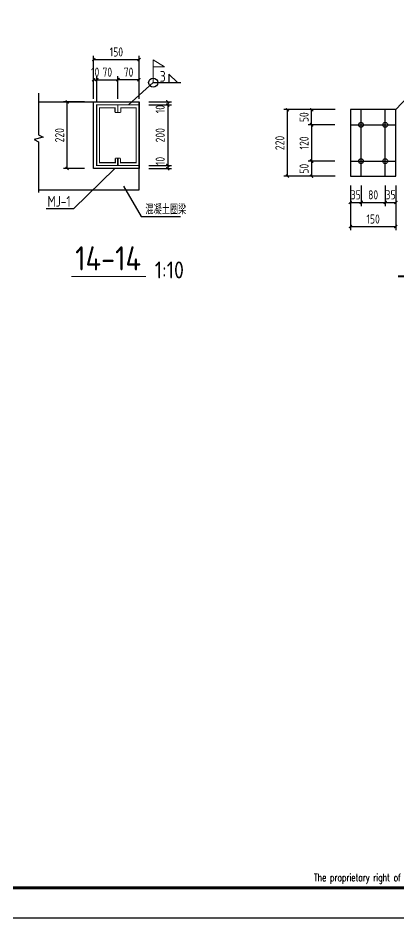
# Model space of a CAD drawing. Header units: millimetres. Extents: x 865974 to 875117, y 41124 to 44891.
# Drawn here: x 870292.5 to 870418.1, y 41123.6 to 41420.6 of the extents above; entities that cross this region are included whole.
import ezdxf
from ezdxf.enums import TextEntityAlignment as Align

# ---------------------------------------------------------------- set-up
doc = ezdxf.new("R2010")
doc.units = ezdxf.units.MM
doc.header["$LTSCALE"] = 1000
doc.header["$MEASUREMENT"] = 0
for name, color, linetype in [('DIM', 7, 'Continuous'), ('GJ', 6, 'Continuous'), ('THIN', 7, 'Continuous'), ('文字', 7, 'Continuous'), ('柱子', 8, 'Continuous'), ('桩', 6, 'Continuous')]:
    doc.layers.add(name, color=color, linetype=linetype)
for name, color, linetype, lineweight in [('LZ', 64, 'Continuous', 9), ('数字', 3, 'Continuous', 9), ('细实线', 1, 'Continuous', 20)]:
    doc.layers.add(name, color=color, linetype=linetype, lineweight=lineweight)
doc.styles.add('ECEC_TQ', font='txt_l.shx', dxfattribs={"bigfont": 'hztxt_l.shx'})
doc.styles.add('GBHZ', font='gbenor.shx', dxfattribs={"width": 0.9, "bigfont": 'gbcbig.shx'})
doc.dimstyles.new('Y10', dxfattribs={"dimscale": 0, "dimtxt": 3, "dimasz": 0.01, "dimexe": 1.2, "dimexo": 1, "dimgap": 1, "dimtad": 1, "dimdec": 0, "dimlfac": 10, "dimzin": 0, "dimdsep": 46, "dimtxsty": 'GBHZ', "dimblk1": 'DX', "dimblk2": 'DX', "dimsah": 1, "dimcen": 0.09, "dimdle": 1, "dimadec": 0, "dimazin": 0, "dimtfac": 1, "dimtdec": 0, "dimtix": 1, "dimtmove": 2, "dimatfit": 3, "dimldrblk": 'DX', "dimfxl": 0, "dimtolj": 1, "dimtzin": 0, "dimarcsym": 0})

# ---------------------------------------------------------------- blocks, each defined once
blk = doc.blocks.new('DX')
at = {"color": 0, "linetype": 'ByBlock', "const_width": 40}
blk.add_lwpolyline([(-54, -51), (46, 49)], dxfattribs=at)
blk = doc.blocks.new('*D522')
at = {"layer": 'Defpoints', "color": 0, "transparency": 16777216}
for p in [(870389.32, 41390.37), (870397.99, 41390.37), (870397.99, 41385.37)]:
    blk.add_point(p, dxfattribs=at)
at = {"layer": 'DIM', "color": 0, "lineweight": -2, "transparency": 16777216}
for p, q in [((870396.99, 41390.37), (870388.12, 41390.37)), ((870389.32, 41385.38), (870389.32, 41390.36)), ((870396.99, 41385.37), (870388.12, 41385.37))]:
    blk.add_line(p, q, dxfattribs=at)
at = {"layer": 'DIM', "color": 0, "lineweight": -2, "transparency": 16777216, "xscale": 0.01, "yscale": 0.01, "zscale": 0.01}
for p, rotation in [((870389.32, 41390.37), 90), ((870389.32, 41385.37), 270)]:
    blk.add_blockref('DX', p, dxfattribs=dict(at, rotation=rotation))
at = {"layer": 'DIM', "color": 0, "transparency": 16777216, "insert": (870386.82, 41387.87), "char_height": 3, "attachment_point": 5, "rotation": 90, "style": 'GBHZ'}
blk.add_mtext('\\A1;50', dxfattribs=at)
blk = doc.blocks.new('*D523')
at = {"layer": 'Defpoints', "color": 0, "transparency": 16777216}
for p in [(870397.99, 41385.37), (870389.32, 41373.37), (870397.99, 41373.37)]:
    blk.add_point(p, dxfattribs=at)
at = {"layer": 'DIM', "color": 0, "lineweight": -2, "transparency": 16777216}
for p, q in [((870396.99, 41385.37), (870388.12, 41385.37)), ((870389.32, 41385.36), (870389.32, 41373.38)), ((870396.99, 41373.37), (870388.12, 41373.37))]:
    blk.add_line(p, q, dxfattribs=at)
at = {"layer": 'DIM', "color": 0, "lineweight": -2, "transparency": 16777216, "xscale": 0.01, "yscale": 0.01, "zscale": 0.01}
for p, rotation in [((870389.32, 41385.37), 90), ((870389.32, 41373.37), 270)]:
    blk.add_blockref('DX', p, dxfattribs=dict(at, rotation=rotation))
at = {"layer": 'DIM', "color": 0, "transparency": 16777216, "insert": (870386.82, 41379.37), "char_height": 3, "attachment_point": 5, "rotation": 90, "style": 'GBHZ'}
blk.add_mtext('\\A1;120', dxfattribs=at)
blk = doc.blocks.new('*D524')
at = {"layer": 'Defpoints', "color": 0, "transparency": 16777216}
for p in [(870397.99, 41373.37), (870389.32, 41368.37), (870397.99, 41368.37)]:
    blk.add_point(p, dxfattribs=at)
at = {"layer": 'DIM', "color": 0, "lineweight": -2, "transparency": 16777216}
for p, q in [((870396.99, 41373.37), (870388.12, 41373.37)), ((870389.32, 41373.36), (870389.32, 41368.38)), ((870396.99, 41368.37), (870388.12, 41368.37))]:
    blk.add_line(p, q, dxfattribs=at)
at = {"layer": 'DIM', "color": 0, "lineweight": -2, "transparency": 16777216, "xscale": 0.01, "yscale": 0.01, "zscale": 0.01}
for p, rotation in [((870389.32, 41373.37), 90), ((870389.32, 41368.37), 270)]:
    blk.add_blockref('DX', p, dxfattribs=dict(at, rotation=rotation))
at = {"layer": 'DIM', "color": 0, "transparency": 16777216, "insert": (870386.82, 41370.87), "char_height": 3, "attachment_point": 5, "rotation": 90, "style": 'GBHZ'}
blk.add_mtext('\\A1;50', dxfattribs=at)
blk = doc.blocks.new('*D525')
at = {"layer": 'Defpoints', "color": 0, "transparency": 16777216}
for p in [(870402.09, 41366.34), (870417.09, 41366.34), (870417.09, 41351.76)]:
    blk.add_point(p, dxfattribs=at)
at = {"layer": 'DIM', "color": 0, "lineweight": -2, "transparency": 16777216}
for p, q in [((870402.09, 41365.34), (870402.09, 41350.56)), ((870417.09, 41365.34), (870417.09, 41350.56)), ((870402.1, 41351.76), (870417.08, 41351.76))]:
    blk.add_line(p, q, dxfattribs=at)
at = {"layer": 'DIM', "color": 0, "lineweight": -2, "transparency": 16777216, "xscale": 0.01, "yscale": 0.01, "zscale": 0.01, "rotation": 180}
blk.add_blockref('DX', (870402.09, 41351.76), dxfattribs=at)
at = {"layer": 'DIM', "color": 0, "lineweight": -2, "transparency": 16777216, "xscale": 0.01, "yscale": 0.01, "zscale": 0.01}
blk.add_blockref('DX', (870417.09, 41351.76), dxfattribs=at)
at = {"layer": 'DIM', "color": 0, "transparency": 16777216, "insert": (870409.59, 41354.26), "char_height": 3, "attachment_point": 5, "style": 'GBHZ'}
blk.add_mtext('\\A1;150', dxfattribs=at)
blk = doc.blocks.new('*D526')
at = {"layer": 'Defpoints', "color": 0, "transparency": 16777216}
for p in [(870413.59, 41366.34), (870417.09, 41366.34), (870417.09, 41359.75)]:
    blk.add_point(p, dxfattribs=at)
at = {"layer": 'DIM', "color": 0, "lineweight": -2, "transparency": 16777216}
for p, q in [((870413.59, 41365.34), (870413.59, 41358.55)), ((870417.09, 41365.34), (870417.09, 41358.55)), ((870413.58, 41359.75), (870413.57, 41359.75)), ((870413.59, 41359.75), (870417.09, 41359.75)), ((870417.1, 41359.75), (870417.11, 41359.75))]:
    blk.add_line(p, q, dxfattribs=at)
at = {"layer": 'DIM', "color": 0, "lineweight": -2, "transparency": 16777216, "xscale": 0.01, "yscale": 0.01, "zscale": 0.01}
blk.add_blockref('DX', (870413.59, 41359.75), dxfattribs=at)
at = {"layer": 'DIM', "color": 0, "lineweight": -2, "transparency": 16777216, "xscale": 0.01, "yscale": 0.01, "zscale": 0.01, "rotation": 180}
blk.add_blockref('DX', (870417.09, 41359.75), dxfattribs=at)
at = {"layer": 'DIM', "color": 0, "transparency": 16777216, "insert": (870415.34, 41362.25), "char_height": 3, "attachment_point": 5, "style": 'GBHZ'}
blk.add_mtext('\\A1;35', dxfattribs=at)
blk = doc.blocks.new('*D527')
at = {"layer": 'Defpoints', "color": 0, "transparency": 16777216}
for p in [(870405.59, 41366.34), (870413.59, 41366.28), (870413.59, 41359.75)]:
    blk.add_point(p, dxfattribs=at)
at = {"layer": 'DIM', "color": 0, "lineweight": -2, "transparency": 16777216}
for p, q in [((870405.59, 41365.34), (870405.59, 41358.55)), ((870413.59, 41365.28), (870413.59, 41358.55)), ((870405.6, 41359.75), (870413.58, 41359.75))]:
    blk.add_line(p, q, dxfattribs=at)
at = {"layer": 'DIM', "color": 0, "lineweight": -2, "transparency": 16777216, "xscale": 0.01, "yscale": 0.01, "zscale": 0.01, "rotation": 180}
blk.add_blockref('DX', (870405.59, 41359.75), dxfattribs=at)
at = {"layer": 'DIM', "color": 0, "lineweight": -2, "transparency": 16777216, "xscale": 0.01, "yscale": 0.01, "zscale": 0.01}
blk.add_blockref('DX', (870413.59, 41359.75), dxfattribs=at)
at = {"layer": 'DIM', "color": 0, "transparency": 16777216, "insert": (870409.59, 41362.25), "char_height": 3, "attachment_point": 5, "style": 'GBHZ'}
blk.add_mtext('\\A1;80', dxfattribs=at)
blk = doc.blocks.new('*D528')
at = {"layer": 'Defpoints', "color": 0, "transparency": 16777216}
for p in [(870402.09, 41366.34), (870405.59, 41366.34), (870405.59, 41359.75)]:
    blk.add_point(p, dxfattribs=at)
at = {"layer": 'DIM', "color": 0, "lineweight": -2, "transparency": 16777216}
for p, q in [((870402.09, 41365.34), (870402.09, 41358.55)), ((870405.59, 41365.34), (870405.59, 41358.55)), ((870402.08, 41359.75), (870402.07, 41359.75)), ((870402.09, 41359.75), (870405.59, 41359.75)), ((870405.6, 41359.75), (870405.61, 41359.75))]:
    blk.add_line(p, q, dxfattribs=at)
at = {"layer": 'DIM', "color": 0, "lineweight": -2, "transparency": 16777216, "xscale": 0.01, "yscale": 0.01, "zscale": 0.01}
blk.add_blockref('DX', (870402.09, 41359.75), dxfattribs=at)
at = {"layer": 'DIM', "color": 0, "lineweight": -2, "transparency": 16777216, "xscale": 0.01, "yscale": 0.01, "zscale": 0.01, "rotation": 180}
blk.add_blockref('DX', (870405.59, 41359.75), dxfattribs=at)
at = {"layer": 'DIM', "color": 0, "transparency": 16777216, "insert": (870403.84, 41362.25), "char_height": 3, "attachment_point": 5, "style": 'GBHZ'}
blk.add_mtext('\\A1;35', dxfattribs=at)
blk = doc.blocks.new('*D531')
at = {"layer": 'Defpoints', "color": 0, "transparency": 16777216}
for p in [(870381.32, 41390.37), (870398.05, 41390.37), (870398.05, 41368.37)]:
    blk.add_point(p, dxfattribs=at)
at = {"layer": 'DIM', "color": 0, "lineweight": -2, "transparency": 16777216}
for p, q in [((870397.05, 41390.37), (870380.12, 41390.37)), ((870381.32, 41368.38), (870381.32, 41390.36)), ((870397.05, 41368.37), (870380.12, 41368.37))]:
    blk.add_line(p, q, dxfattribs=at)
at = {"layer": 'DIM', "color": 0, "lineweight": -2, "transparency": 16777216, "xscale": 0.01, "yscale": 0.01, "zscale": 0.01}
for p, rotation in [((870381.32, 41390.37), 90), ((870381.32, 41368.37), 270)]:
    blk.add_blockref('DX', p, dxfattribs=dict(at, rotation=rotation))
at = {"layer": 'DIM', "color": 0, "transparency": 16777216, "insert": (870378.82, 41379.37), "char_height": 3, "attachment_point": 5, "rotation": 90, "style": 'GBHZ'}
blk.add_mtext('\\A1;220', dxfattribs=at)
blk = doc.blocks.new('*D729')
at = {"layer": 'Defpoints', "color": 0, "transparency": 16777216}
for p in [(870325.42, 41400.24), (870325.42, 41392.92), (870332.42, 41392.92)]:
    blk.add_point(p, dxfattribs=at)
at = {"layer": 'DIM', "color": 0, "lineweight": -2, "transparency": 16777216}
for p, q in [((870325.42, 41393.92), (870325.42, 41401.44)), ((870332.41, 41400.24), (870325.43, 41400.24)), ((870332.42, 41393.92), (870332.42, 41401.44))]:
    blk.add_line(p, q, dxfattribs=at)
at = {"layer": 'DIM', "color": 0, "lineweight": -2, "transparency": 16777216, "xscale": 0.01, "yscale": 0.01, "zscale": 0.01, "rotation": 180}
blk.add_blockref('DX', (870325.42, 41400.24), dxfattribs=at)
at = {"layer": 'DIM', "color": 0, "lineweight": -2, "transparency": 16777216, "xscale": 0.01, "yscale": 0.01, "zscale": 0.01}
blk.add_blockref('DX', (870332.42, 41400.24), dxfattribs=at)
at = {"layer": 'DIM', "color": 0, "transparency": 16777216, "insert": (870328.92, 41402.74), "char_height": 3, "attachment_point": 5, "style": 'GBHZ'}
blk.add_mtext('\\A1;70', dxfattribs=at)
blk = doc.blocks.new('*D730')
at = {"layer": 'Defpoints', "color": 0, "transparency": 16777216}
for p in [(870334.59, 41392.92), (870334.59, 41391.92), (870341.86, 41391.92)]:
    blk.add_point(p, dxfattribs=at)
at = {"layer": 'DIM', "color": 0, "lineweight": -2, "transparency": 16777216}
for p, q in [((870335.59, 41392.92), (870343.06, 41392.92)), ((870341.86, 41392.93), (870341.86, 41392.94)), ((870341.86, 41392.92), (870341.86, 41391.92)), ((870335.59, 41391.92), (870343.06, 41391.92)), ((870341.86, 41391.91), (870341.86, 41391.9))]:
    blk.add_line(p, q, dxfattribs=at)
at = {"layer": 'DIM', "color": 0, "lineweight": -2, "transparency": 16777216, "xscale": 0.01, "yscale": 0.01, "zscale": 0.01}
for p, rotation in [((870341.86, 41392.92), 270), ((870341.86, 41391.92), 90)]:
    blk.add_blockref('DX', p, dxfattribs=dict(at, rotation=rotation))
at = {"layer": 'DIM', "color": 0, "transparency": 16777216, "insert": (870339.36, 41390.54), "char_height": 3, "attachment_point": 5, "rotation": 90, "style": 'GBHZ'}
blk.add_mtext('\\A1;10', dxfattribs=at)
blk = doc.blocks.new('*D731')
at = {"layer": 'Defpoints', "color": 0, "transparency": 16777216}
for p in [(870334.59, 41391.92), (870334.59, 41371.92), (870341.86, 41371.92)]:
    blk.add_point(p, dxfattribs=at)
at = {"layer": 'DIM', "color": 0, "lineweight": -2, "transparency": 16777216}
for p, q in [((870335.59, 41391.92), (870343.06, 41391.92)), ((870341.86, 41391.91), (870341.86, 41371.93)), ((870335.59, 41371.92), (870343.06, 41371.92))]:
    blk.add_line(p, q, dxfattribs=at)
at = {"layer": 'DIM', "color": 0, "lineweight": -2, "transparency": 16777216, "xscale": 0.01, "yscale": 0.01, "zscale": 0.01}
for p, rotation in [((870341.86, 41391.92), 90), ((870341.86, 41371.92), 270)]:
    blk.add_blockref('DX', p, dxfattribs=dict(at, rotation=rotation))
at = {"layer": 'DIM', "color": 0, "transparency": 16777216, "insert": (870339.36, 41381.92), "char_height": 3, "attachment_point": 5, "rotation": 90, "style": 'GBHZ'}
blk.add_mtext('\\A1;200', dxfattribs=at)
blk = doc.blocks.new('*D732')
at = {"layer": 'Defpoints', "color": 0, "transparency": 16777216}
for p in [(870334.59, 41371.92), (870334.59, 41370.92), (870341.86, 41370.92)]:
    blk.add_point(p, dxfattribs=at)
at = {"layer": 'DIM', "color": 0, "lineweight": -2, "transparency": 16777216}
for p, q in [((870335.59, 41371.92), (870343.06, 41371.92)), ((870335.59, 41370.92), (870343.06, 41370.92)), ((870341.86, 41371.93), (870341.86, 41371.94)), ((870341.86, 41371.92), (870341.86, 41370.92)), ((870341.86, 41370.91), (870341.86, 41370.9))]:
    blk.add_line(p, q, dxfattribs=at)
at = {"layer": 'DIM', "color": 0, "lineweight": -2, "transparency": 16777216, "xscale": 0.01, "yscale": 0.01, "zscale": 0.01}
for p, rotation in [((870341.86, 41371.92), 270), ((870341.86, 41370.92), 90)]:
    blk.add_blockref('DX', p, dxfattribs=dict(at, rotation=rotation))
at = {"layer": 'DIM', "color": 0, "transparency": 16777216, "insert": (870339.36, 41373.42), "char_height": 3, "attachment_point": 5, "rotation": 90, "style": 'GBHZ'}
blk.add_mtext('\\A1;10', dxfattribs=at)
blk = doc.blocks.new('*D733')
at = {"layer": 'Defpoints', "color": 0, "transparency": 16777216}
for p in [(870308.7, 41392.92), (870315.42, 41392.92), (870315.42, 41370.92)]:
    blk.add_point(p, dxfattribs=at)
at = {"layer": 'DIM', "color": 0, "lineweight": -2, "transparency": 16777216}
for p, q in [((870314.42, 41392.92), (870307.5, 41392.92)), ((870308.7, 41370.93), (870308.7, 41392.91)), ((870314.42, 41370.92), (870307.5, 41370.92))]:
    blk.add_line(p, q, dxfattribs=at)
at = {"layer": 'DIM', "color": 0, "lineweight": -2, "transparency": 16777216, "xscale": 0.01, "yscale": 0.01, "zscale": 0.01}
for p, rotation in [((870308.7, 41392.92), 90), ((870308.7, 41370.92), 270)]:
    blk.add_blockref('DX', p, dxfattribs=dict(at, rotation=rotation))
at = {"layer": 'DIM', "color": 0, "transparency": 16777216, "insert": (870306.2, 41381.92), "char_height": 3, "attachment_point": 5, "rotation": 90, "style": 'GBHZ'}
blk.add_mtext('\\A1;220', dxfattribs=at)
blk = doc.blocks.new('*D727')
at = {"layer": 'Defpoints', "color": 0, "transparency": 16777216}
for p in [(870332.42, 41406.89), (870317.42, 41392.92), (870332.42, 41392.92)]:
    blk.add_point(p, dxfattribs=at)
at = {"layer": 'DIM', "color": 0, "lineweight": -2, "transparency": 16777216}
for p, q in [((870317.42, 41393.92), (870317.42, 41408.09)), ((870332.42, 41393.92), (870332.42, 41408.09)), ((870317.43, 41406.89), (870332.41, 41406.89))]:
    blk.add_line(p, q, dxfattribs=at)
at = {"layer": 'DIM', "color": 0, "lineweight": -2, "transparency": 16777216, "xscale": 0.01, "yscale": 0.01, "zscale": 0.01, "rotation": 180}
blk.add_blockref('DX', (870317.42, 41406.89), dxfattribs=at)
at = {"layer": 'DIM', "color": 0, "lineweight": -2, "transparency": 16777216, "xscale": 0.01, "yscale": 0.01, "zscale": 0.01}
blk.add_blockref('DX', (870332.42, 41406.89), dxfattribs=at)
at = {"layer": 'DIM', "color": 0, "transparency": 16777216, "insert": (870324.92, 41409.39), "char_height": 3, "attachment_point": 5, "style": 'GBHZ'}
blk.add_mtext('\\A1;150', dxfattribs=at)
blk = doc.blocks.new('*D735')
at = {"layer": 'Defpoints', "color": 0, "transparency": 16777216}
for p in [(870325.42, 41400.24), (870318.42, 41392.92), (870325.42, 41392.92)]:
    blk.add_point(p, dxfattribs=at)
at = {"layer": 'DIM', "color": 0, "lineweight": -2, "transparency": 16777216}
for p, q in [((870318.42, 41393.92), (870318.42, 41401.44)), ((870318.43, 41400.24), (870325.41, 41400.24)), ((870325.42, 41393.92), (870325.42, 41401.44))]:
    blk.add_line(p, q, dxfattribs=at)
at = {"layer": 'DIM', "color": 0, "lineweight": -2, "transparency": 16777216, "xscale": 0.01, "yscale": 0.01, "zscale": 0.01, "rotation": 180}
blk.add_blockref('DX', (870318.42, 41400.24), dxfattribs=at)
at = {"layer": 'DIM', "color": 0, "lineweight": -2, "transparency": 16777216, "xscale": 0.01, "yscale": 0.01, "zscale": 0.01}
blk.add_blockref('DX', (870325.42, 41400.24), dxfattribs=at)
at = {"layer": 'DIM', "color": 0, "transparency": 16777216, "insert": (870321.92, 41402.74), "char_height": 3, "attachment_point": 5, "style": 'GBHZ'}
blk.add_mtext('\\A1;70', dxfattribs=at)
blk = doc.blocks.new('*D736')
at = {"layer": 'Defpoints', "color": 0, "transparency": 16777216}
for p in [(870318.42, 41400.24), (870317.42, 41392.92), (870318.42, 41391.92)]:
    blk.add_point(p, dxfattribs=at)
at = {"layer": 'DIM', "color": 0, "lineweight": -2, "transparency": 16777216}
for p, q in [((870317.41, 41400.24), (870317.4, 41400.24)), ((870317.42, 41393.92), (870317.42, 41401.44)), ((870317.42, 41400.24), (870318.42, 41400.24)), ((870318.42, 41392.92), (870318.42, 41401.44)), ((870318.43, 41400.24), (870318.44, 41400.24))]:
    blk.add_line(p, q, dxfattribs=at)
at = {"layer": 'DIM', "color": 0, "lineweight": -2, "transparency": 16777216, "xscale": 0.01, "yscale": 0.01, "zscale": 0.01}
blk.add_blockref('DX', (870317.42, 41400.24), dxfattribs=at)
at = {"layer": 'DIM', "color": 0, "lineweight": -2, "transparency": 16777216, "xscale": 0.01, "yscale": 0.01, "zscale": 0.01, "rotation": 180}
blk.add_blockref('DX', (870318.42, 41400.24), dxfattribs=at)
at = {"layer": 'DIM', "color": 0, "transparency": 16777216, "insert": (870317.92, 41402.74), "char_height": 3, "attachment_point": 5, "style": 'GBHZ'}
blk.add_mtext('\\A1;10', dxfattribs=at)

msp = doc.modelspace()

# ---------------------------------------------------------------- linework, layer by layer
at = {"color": 6, "linetype": 'ByBlock'}
for p, q in [((870337.062, 41399.281), (870328.919, 41391.919)), ((870310.805, 41357.631), (870324.419, 41370.919)), ((870310.805, 41357.631), (870301.811, 41357.631))]:
    msp.add_line(p, q, dxfattribs=at)
for p, q in [((870405.588, 41390.366), (870405.588, 41368.366)), ((870413.588, 41368.366), (870413.588, 41390.366)), ((870402.088, 41385.366), (870417.088, 41385.366)), ((870402.088, 41373.366), (870417.088, 41373.366)), ((870610.986, 41123.604), (869769.986, 41123.604))]:
    msp.add_line(p, q)
at = {"color": 0, "const_width": 1}
msp.add_lwpolyline([(870600.986, 41133.604), (869794.986, 41133.604), (869794.986, 41707.604), (870600.986, 41707.604)], close=True, dxfattribs=at)
at = {"color": 6, "linetype": 'ByBlock', "elevation": 0}
msp.add_lwpolyline([(870317.419, 41392.919), (870332.419, 41392.919), (870332.419, 41370.919), (870317.419, 41370.919)], close=True, dxfattribs=at)
at = {"color": 6, "linetype": 'ByBlock', "const_width": 0.36}
for points in [[(870325.419, 41389.519), (870325.419, 41391.919), (870318.419, 41391.919), (870318.419, 41371.919), (870325.539, 41371.919), (870325.539, 41374.319)], [(870324.459, 41389.519), (870324.459, 41390.959), (870319.379, 41390.959), (870319.379, 41372.879), (870324.579, 41372.879), (870324.579, 41374.319)], [(870325.419, 41389.519), (870325.419, 41391.919), (870332.419, 41391.919), (870332.419, 41371.919), (870325.299, 41371.919), (870325.299, 41374.319)], [(870326.379, 41389.519), (870326.379, 41390.959), (870331.459, 41390.959), (870331.459, 41372.879), (870326.259, 41372.879), (870326.259, 41374.319)], [(870324.459, 41389.387), (870325.419, 41389.387)], [(870326.379, 41389.387), (870325.419, 41389.387)], [(870324.579, 41374.319), (870325.539, 41374.319)], [(870326.259, 41374.319), (870325.299, 41374.319)]]:
    msp.add_lwpolyline(points, dxfattribs=at)
at = {"const_width": 0.6}
msp.add_lwpolyline([(870417.815, 41335.332), (870437.759, 41335.332)], dxfattribs=at)
at = {"color": 6, "linetype": 'ByBlock'}
msp.add_circle((870337.062, 41399.281), 1.5, dxfattribs=at)
at = {"layer": 'DIM'}
for p, q in [((870299.258, 41392.919), (870332.419, 41392.919)), ((870332.419, 41363.919), (870332.419, 41392.919)), ((870299.258, 41363.919), (870332.419, 41363.919))]:
    msp.add_line(p, q, dxfattribs=at)
at = {"layer": 'GJ'}
msp.add_lwpolyline([(870417.088, 41368.366), (870417.088, 41390.366), (870402.088, 41390.366), (870402.088, 41368.366)], close=True, dxfattribs=at)
for centre in [(870405.588, 41385.366), (870413.588, 41385.366), (870405.588, 41373.366), (870413.588, 41373.366)]:
    msp.add_circle(centre, 0.8, dxfattribs=at)
at = {"layer": 'LZ'}
msp.add_line((870417.088, 41390.366), (870421.12, 41394.711), dxfattribs=at)
at = {"layer": 'THIN'}
for p, q in [((870299.258, 41395.814), (870299.258, 41382.044)), ((870300.758, 41381.294), (870297.758, 41380.544)), ((870299.258, 41382.044), (870300.758, 41381.294)), ((870297.758, 41380.544), (870299.258, 41379.794)), ((870299.258, 41379.794), (870299.258, 41363.024))]:
    msp.add_line(p, q, dxfattribs=at)
at = {"layer": '文字', "color": 6, "const_width": 0.32}
msp.add_lwpolyline([(870310.087, 41335.332), (870334.712, 41335.332)], dxfattribs=at)
at = {"layer": '柱子'}
for p, q in [((870327.241, 41365.132), (870333.067, 41355.059)), ((870333.067, 41355.059), (870346.065, 41355.059))]:
    msp.add_line(p, q, dxfattribs=at)
at = {"layer": '桩'}
for p, q in [((870342.24, 41402.094), (870345.053, 41399.281)), ((870342.24, 41402.094), (870342.24, 41399.281)), ((870337.062, 41399.281), (870346.221, 41399.281))]:
    msp.add_line(p, q, dxfattribs=at)
at = {"layer": '细实线', "color": 251}
for p, q in [((870337.062, 41399.281), (870337.062, 41406.843)), ((870337.062, 41406.843), (870340.818, 41404.472)), ((870340.818, 41404.472), (870337.062, 41404.472))]:
    msp.add_line(p, q, dxfattribs=at)
msp.add_solid([(870337.062, 41404.472), (870337.062, 41406.843), (870340.818, 41404.472), (870337.062, 41404.472)], dxfattribs=at)

# ---------------------------------------------------------------- texts
at = {"style": 'GBHZ', "width": 0.9}
for s, p in [('3', (870339.243, 41399.542)), ('MJ-1', (870302.209, 41358.302))]:
    msp.add_text(s, height=3.6, dxfattribs=at).set_placement(p)
at = {"style": 'ECEC_TQ', "width": 0.72}
msp.add_text('The proprietary right of this document belongs to Anhui Huadong Chemical And Medical Engineering  Co.,Ltd.  and any replication or transfer to the 3rd. side is forbidden without its permission. ', height=2.5, dxfattribs=at).set_placement((870510.986, 41136.604), align=Align.MIDDLE)
at = {"layer": '数字', "style": 'GBHZ', "width": 0.9}
msp.add_text('混凝土圈梁', height=3, dxfattribs=at).set_placement((870334.479, 41355.843))
at = {"layer": '文字', "color": 6, "style": 'GBHZ'}
for s, height, p in [('14-14', 8, (870311.339, 41337.283)), ('1:10', 5.6, (870337.591, 41334.662))]:
    msp.add_text(s, height=height, dxfattribs=at).set_placement(p)

# ---------------------------------------------------------------- dimensions: what is measured, and where the dimension line sits
at = {"layer": 'DIM'}
for base, p1, p2, picture, middle in [((870332.419, 41406.89), (870317.419, 41392.919), (870332.419, 41392.919), '*D727', (870324.919, 41409.39)), ((870318.419, 41400.24), (870317.419, 41392.919), (870318.419, 41391.919), '*D736', (870317.919, 41402.74)), ((870325.419, 41400.24), (870332.419, 41392.919), (870325.419, 41392.919), '*D729', (870328.919, 41402.74)), ((870405.588, 41359.754), (870402.088, 41366.338), (870405.588, 41366.338), '*D528', (870403.838, 41362.254)), ((870417.088, 41351.757), (870402.088, 41366.338), (870417.088, 41366.338), '*D525', (870409.588, 41354.257)), ((870413.588, 41359.754), (870405.588, 41366.338), (870413.588, 41366.278), '*D527', (870409.588, 41362.254)), ((870417.088, 41359.754), (870413.588, 41366.338), (870417.088, 41366.338), '*D526', (870415.338, 41362.254))]:
    dim = msp.add_linear_dim(base=base, p1=p1, p2=p2, dimstyle='Y10', override={"dimscale": 1}, dxfattribs=at)
    dim.commit()
    dim.dimension.update_dxf_attribs({"geometry": picture, "text_midpoint": middle})
for base, p1, p2, angle, picture, middle in [((870325.419, 41400.24), (870318.419, 41392.919), (870325.419, 41392.919), 180, '*D735', (870321.919, 41402.74)), ((870308.705, 41392.919), (870315.419, 41370.919), (870315.419, 41392.919), 90, '*D733', (870306.205, 41381.919)), ((870341.86, 41371.919), (870334.591, 41391.919), (870334.591, 41371.919), 90, '*D731', (870339.36, 41381.919)), ((870381.324, 41390.366), (870398.049, 41368.366), (870398.049, 41390.366), 90, '*D531', (870378.824, 41379.366)), ((870389.324, 41390.366), (870397.989, 41385.366), (870397.989, 41390.366), 90, '*D522', (870386.824, 41387.866)), ((870389.324, 41373.366), (870397.989, 41385.366), (870397.989, 41373.366), 270, '*D523', (870386.824, 41379.366)), ((870389.324, 41368.366), (870397.989, 41373.366), (870397.989, 41368.366), 270, '*D524', (870386.824, 41370.866))]:
    dim = msp.add_linear_dim(base=base, p1=p1, p2=p2, angle=angle, dimstyle='Y10', override={"dimscale": 1}, dxfattribs=at)
    dim.commit()
    dim.dimension.update_dxf_attribs({"geometry": picture, "text_midpoint": middle})
for base, p1, p2, picture, middle in [((870341.86, 41391.919), (870334.591, 41392.919), (870334.591, 41391.919), '*D730', (870339.36, 41390.541)), ((870341.86, 41370.919), (870334.591, 41371.919), (870334.591, 41370.919), '*D732', (870339.36, 41373.416))]:
    dim = msp.add_linear_dim(base=base, p1=p1, p2=p2, angle=90, dimstyle='Y10', override={"dimscale": 1}, dxfattribs=at)
    dim.commit()
    dim.dimension.update_dxf_attribs({"geometry": picture, "text_midpoint": middle, "dimtype": 160})

doc.saveas('drawing.dxf')
